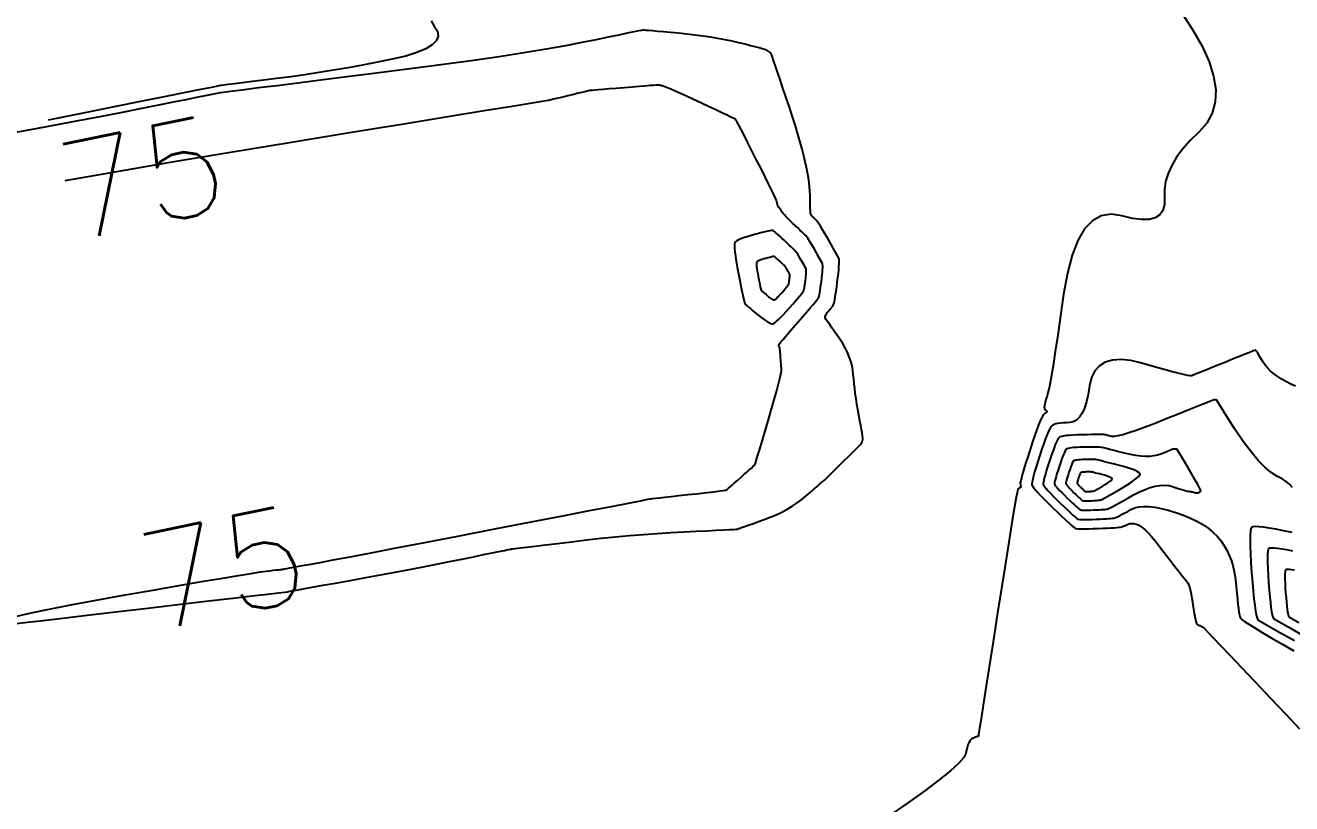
# Model space of a CAD drawing. Header units: metres. Extents: x 729358 to 732680, y 1423022 to 1426117.
# Drawn here: x 730826.2 to 730911.2, y 1425775.4 to 1425827.6 of the extents above; entities that cross this region are included whole.
import ezdxf

# ---------------------------------------------------------------- set-up
doc = ezdxf.new("R2010")
doc.units = ezdxf.units.M
doc.header["$MEASUREMENT"] = 0
for name, color, linetype in [('CONTOUR', 59, 'Continuous'), ('HR36 IE-Exi_Xref$0$CONTOURTEXT', 7, 'Continuous'), ('INDEX-CON', 252, 'Continuous')]:
    doc.layers.add(name, color=color, linetype=linetype)
doc.styles.add('HR36 IE-Exi_Xref$0$5mm', font='simplex', dxfattribs={"height": 5})

# ---------------------------------------------------------------- blocks, each defined once
blk = doc.blocks.new('ct 50 rai')
at = {"layer": 'CONTOUR'}
blk.add_lwpolyline([(-98.164, 49.346), (-97.483, 48.268), (-96.841, 47.155), (-96.367, 46.114), (-96.062, 45.145), (-95.925, 44.25), (-95.956, 43.427), (-96.156, 42.676), (-96.523, 41.998), (-97.06, 41.393), (-97.638, 40.827), (-98.134, 40.266), (-98.546, 39.71), (-98.876, 39.16), (-99.122, 38.615), (-99.285, 38.076), (-99.365, 37.542), (-99.363, 37.013), (-99.368, 36.533), (-99.475, 36.147), (-99.681, 35.853), (-99.989, 35.653), (-100.396, 35.546), (-100.904, 35.532), (-101.513, 35.611), (-102.222, 35.783), (-102.948, 35.892), (-103.605, 35.782), (-104.195, 35.453), (-104.717, 34.905), (-105.171, 34.137), (-105.557, 33.151), (-105.875, 31.945), (-106.125, 30.52), (-106.332, 29.07), (-106.52, 27.788), (-106.689, 26.674), (-106.839, 25.729), (-106.971, 24.952), (-107.083, 24.343), (-107.176, 23.903), (-107.251, 23.631), (-107.31, 23.454), (-107.356, 23.297), (-107.39, 23.161), (-107.412, 23.045), (-107.421, 22.95), (-107.417, 22.875), (-107.401, 22.821), (-107.373, 22.787), (-107.341, 22.765), (-107.313, 22.744), (-107.291, 22.725), (-107.273, 22.708), (-107.259, 22.693), (-107.251, 22.68), (-107.247, 22.668), (-107.248, 22.658), (-107.251, 22.65), (-107.254, 22.643), (-107.256, 22.636), (-107.258, 22.631), (-107.26, 22.626), (-107.261, 22.623), (-107.262, 22.62), (-107.263, 22.619), (-107.266, 22.615), (-107.276, 22.606), (-107.293, 22.591), (-107.316, 22.571), (-107.345, 22.545), (-107.381, 22.513), (-107.423, 22.476), (-107.471, 22.434), (-107.531, 22.358), (-107.605, 22.221), (-107.695, 22.023), (-107.801, 21.764), (-107.921, 21.444), (-108.057, 21.063), (-108.209, 20.62), (-108.375, 20.117), (-108.538, 19.613), (-108.678, 19.171), (-108.795, 18.79), (-108.888, 18.47), (-108.959, 18.211), (-109.007, 18.014), (-109.031, 17.877), (-109.033, 17.802), (-109.024, 17.76), (-109.017, 17.723), (-109.011, 17.69), (-109.006, 17.663), (-109.004, 17.64), (-109.003, 17.622), (-109.003, 17.608), (-109.006, 17.6), (-109.008, 17.594), (-109.011, 17.588), (-109.013, 17.583), (-109.016, 17.579), (-109.018, 17.575), (-109.019, 17.571), (-109.021, 17.568), (-109.022, 17.565), (-109.024, 17.563), (-109.026, 17.561), (-109.03, 17.559), (-109.034, 17.557), (-109.04, 17.555), (-109.046, 17.553), (-109.053, 17.551), (-109.061, 17.55), (-109.069, 17.548), (-109.077, 17.546), (-109.083, 17.543), (-109.089, 17.54), (-109.094, 17.536), (-109.097, 17.531), (-109.1, 17.526), (-109.102, 17.521), (-109.105, 17.514), (-109.111, 17.507), (-109.118, 17.5), (-109.128, 17.491), (-109.14, 17.482), (-109.155, 17.472), (-109.172, 17.462), (-109.191, 17.45), (-109.23, 17.31), (-109.307, 16.914), (-109.421, 16.261), (-109.573, 15.352), (-109.762, 14.187), (-109.989, 12.765), (-110.254, 11.086), (-110.556, 9.151), (-110.857, 7.217), (-111.118, 5.54), (-111.34, 4.121), (-111.521, 2.96), (-111.663, 2.055), (-111.764, 1.409), (-111.826, 1.02), (-111.848, 0.888), (-111.85, 0.885), (-111.852, 0.883), (-111.853, 0.881), (-111.854, 0.879), (-111.855, 0.878), (-111.856, 0.877), (-111.856, 0.876), (-111.857, 0.876), (-111.862, 0.874), (-111.878, 0.868), (-111.905, 0.859), (-111.942, 0.846), (-111.99, 0.828), (-112.049, 0.808), (-112.118, 0.783), (-112.197, 0.754), (-112.279, 0.712), (-112.355, 0.645), (-112.425, 0.553), (-112.489, 0.438), (-112.547, 0.297), (-112.598, 0.133), (-112.644, -0.056), (-112.684, -0.27), (-112.824, -0.551), (-113.169, -0.942), (-113.719, -1.443), (-114.475, -2.054), (-115.436, -2.776), (-116.603, -3.608), (-117.975, -4.55)], dxfattribs=at)
at = {"layer": 'CONTOUR', "flags": 128}
for points in [[(-121.202, 32.945), (-121.493, 33.459), (-121.75, 33.911), (-121.973, 34.3), (-122.161, 34.627), (-122.315, 34.89), (-122.435, 35.091), (-122.52, 35.23), (-122.571, 35.305), (-122.606, 35.349), (-122.641, 35.392), (-122.677, 35.435), (-122.713, 35.476), (-122.751, 35.516), (-122.789, 35.556), (-122.828, 35.595), (-122.868, 35.633), (-122.907, 35.669), (-122.942, 35.703), (-122.974, 35.735), (-123.002, 35.764), (-123.027, 35.791), (-123.048, 35.816), (-123.066, 35.838), (-123.081, 35.859), (-123.093, 35.892), (-123.103, 35.953), (-123.111, 36.042), (-123.118, 36.159), (-123.122, 36.305), (-123.125, 36.478), (-123.126, 36.68), (-123.126, 36.909), (-123.13, 37.161), (-123.144, 37.43), (-123.17, 37.717), (-123.206, 38.02), (-123.252, 38.34), (-123.31, 38.677), (-123.378, 39.031), (-123.457, 39.402), (-123.552, 39.802), (-123.665, 40.243), (-123.798, 40.725), (-123.951, 41.249), (-124.122, 41.813), (-124.314, 42.419), (-124.524, 43.065), (-124.754, 43.753), (-124.979, 44.418), (-125.174, 44.994), (-125.34, 45.483), (-125.475, 45.885), (-125.581, 46.198), (-125.657, 46.424), (-125.704, 46.561), (-125.721, 46.611), (-125.723, 46.618), (-125.726, 46.625), (-125.73, 46.633), (-125.735, 46.641), (-125.741, 46.65), (-125.747, 46.66), (-125.755, 46.671), (-125.763, 46.682), (-125.772, 46.693), (-125.782, 46.703), (-125.792, 46.713), (-125.803, 46.722), (-125.815, 46.731), (-125.827, 46.739), (-125.839, 46.746), (-125.852, 46.753), (-125.867, 46.761), (-125.883, 46.77), (-125.901, 46.782), (-125.921, 46.795), (-125.943, 46.811), (-125.967, 46.828), (-125.993, 46.847), (-126.02, 46.868), (-126.075, 46.896), (-126.181, 46.934), (-126.339, 46.983), (-126.55, 47.042), (-126.812, 47.112), (-127.126, 47.193), (-127.492, 47.284), (-127.91, 47.386), (-128.361, 47.489), (-128.829, 47.586), (-129.313, 47.676), (-129.812, 47.759), (-130.328, 47.835), (-130.859, 47.905), (-131.406, 47.967), (-131.969, 48.023), (-132.505, 48.072), (-132.971, 48.115), (-133.367, 48.151), (-133.692, 48.18), (-133.948, 48.204), (-134.133, 48.22), (-134.248, 48.231), (-134.293, 48.234), (-134.302, 48.235), (-134.311, 48.235), (-134.321, 48.235), (-134.329, 48.236), (-134.338, 48.236), (-134.347, 48.235), (-134.355, 48.235), (-134.363, 48.235), (-134.433, 48.221), (-134.63, 48.182), (-134.951, 48.116), (-135.399, 48.024), (-135.972, 47.907), (-136.67, 47.763), (-137.494, 47.593), (-138.443, 47.397), (-139.55, 47.181), (-140.845, 46.953), (-142.328, 46.71), (-144, 46.455), (-145.861, 46.186), (-147.91, 45.904), (-150.147, 45.609), (-152.573, 45.301), (-154.935, 45.005), (-156.983, 44.749), (-158.716, 44.533), (-160.134, 44.356), (-161.237, 44.218), (-162.025, 44.119), (-162.498, 44.06), (-162.657, 44.04), (-162.658, 44.04), (-162.659, 44.04), (-162.66, 44.039), (-162.662, 44.039), (-162.664, 44.039), (-162.666, 44.038), (-162.668, 44.038), (-162.67, 44.038), (-162.737, 44.024), (-162.934, 43.985), (-163.26, 43.919), (-163.716, 43.828), (-164.302, 43.71), (-165.017, 43.566), (-165.862, 43.396), (-166.836, 43.2), (-167.968, 42.975), (-169.286, 42.717), (-170.788, 42.427), (-172.475, 42.104), (-174.348, 41.748), (-176.406, 41.36)], [(-176.378, 8.431), (-175.624, 8.521), (-174.583, 8.644), (-173.255, 8.801), (-171.64, 8.991), (-169.739, 9.214), (-167.551, 9.471), (-165.365, 9.728), (-163.47, 9.95), (-161.867, 10.138), (-160.555, 10.292), (-159.534, 10.412), (-158.804, 10.497), (-158.366, 10.549), (-158.219, 10.566), (-158.218, 10.566), (-158.216, 10.567), (-158.213, 10.567), (-158.21, 10.568), (-158.207, 10.568), (-158.203, 10.569), (-158.198, 10.57), (-158.193, 10.57), (-158.123, 10.583), (-157.922, 10.619), (-157.591, 10.679), (-157.13, 10.763), (-156.538, 10.87), (-155.816, 11.001), (-154.964, 11.155), (-153.982, 11.333), (-152.948, 11.522), (-151.942, 11.708), (-150.963, 11.891), (-150.013, 12.071), (-149.089, 12.248), (-148.194, 12.423), (-147.326, 12.595), (-146.486, 12.764), (-145.711, 12.921), (-145.04, 13.057), (-144.472, 13.172), (-144.007, 13.266), (-143.645, 13.34), (-143.387, 13.392), (-143.232, 13.424), (-143.181, 13.434), (-143.18, 13.434), (-143.18, 13.434), (-143.178, 13.434), (-143.177, 13.435), (-143.175, 13.435), (-143.172, 13.435), (-143.169, 13.436), (-143.165, 13.436), (-143.099, 13.444), (-142.908, 13.467), (-142.591, 13.506), (-142.15, 13.56), (-141.583, 13.629), (-140.891, 13.713), (-140.074, 13.813), (-139.132, 13.927), (-138.136, 14.045), (-137.155, 14.152), (-136.189, 14.249), (-135.239, 14.337), (-134.305, 14.414), (-133.386, 14.481), (-132.482, 14.539), (-131.595, 14.586), (-130.769, 14.626), (-130.052, 14.66), (-129.445, 14.69), (-128.946, 14.714), (-128.556, 14.734), (-128.276, 14.748), (-128.104, 14.757), (-128.041, 14.761), (-128.033, 14.763), (-128.025, 14.764), (-128.018, 14.766), (-128.012, 14.767), (-128.006, 14.768), (-128.001, 14.769), (-127.997, 14.77), (-127.993, 14.77), (-127.989, 14.771), (-127.983, 14.773), (-127.977, 14.776), (-127.969, 14.779), (-127.96, 14.784), (-127.949, 14.789), (-127.937, 14.795), (-127.924, 14.801), (-127.886, 14.817), (-127.797, 14.85), (-127.658, 14.9), (-127.469, 14.967), (-127.23, 15.052), (-126.941, 15.153), (-126.602, 15.272), (-126.212, 15.408), (-125.806, 15.56), (-125.414, 15.725), (-125.038, 15.904), (-124.677, 16.098), (-124.332, 16.305), (-124.002, 16.526), (-123.688, 16.761), (-123.388, 17.009), (-123.114, 17.25), (-122.875, 17.459), (-122.67, 17.638), (-122.499, 17.785), (-122.364, 17.902), (-122.263, 17.988), (-122.196, 18.043), (-122.165, 18.068), (-122.151, 18.077), (-122.138, 18.085), (-122.126, 18.094), (-122.115, 18.103), (-122.105, 18.112), (-122.096, 18.12), (-122.087, 18.129), (-122.08, 18.138), (-122.055, 18.164), (-121.994, 18.226), (-121.896, 18.324), (-121.762, 18.457), (-121.591, 18.626), (-121.384, 18.83), (-121.14, 19.07), (-120.86, 19.345), (-120.58, 19.621), (-120.337, 19.862), (-120.131, 20.067), (-119.962, 20.238), (-119.83, 20.373), (-119.735, 20.474), (-119.677, 20.539), (-119.655, 20.569), (-119.652, 20.583), (-119.648, 20.599), (-119.643, 20.617), (-119.638, 20.638), (-119.631, 20.661), (-119.623, 20.686), (-119.614, 20.713), (-119.604, 20.743), (-119.599, 20.795), (-119.604, 20.893), (-119.62, 21.034), (-119.647, 21.219), (-119.684, 21.449), (-119.732, 21.723), (-119.79, 22.042), (-119.858, 22.404), (-119.929, 22.784), (-119.992, 23.152), (-120.05, 23.51), (-120.1, 23.857), (-120.143, 24.192), (-120.18, 24.517), (-120.21, 24.831), (-120.234, 25.135), (-120.266, 25.432), (-120.321, 25.73), (-120.399, 26.028), (-120.502, 26.325), (-120.627, 26.623), (-120.776, 26.92), (-120.948, 27.218), (-121.144, 27.515), (-121.341, 27.797), (-121.515, 28.046), (-121.667, 28.263), (-121.797, 28.449), (-121.905, 28.602), (-121.99, 28.723), (-122.054, 28.812), (-122.095, 28.869), (-122.118, 28.913), (-122.129, 28.962), (-122.126, 29.017), (-122.11, 29.077), (-122.081, 29.143), (-122.039, 29.214), (-121.984, 29.291), (-121.916, 29.373), (-121.845, 29.456), (-121.781, 29.532), (-121.724, 29.604), (-121.674, 29.67), (-121.632, 29.73), (-121.596, 29.784), (-121.568, 29.834), (-121.547, 29.877), (-121.528, 29.936), (-121.506, 30.03), (-121.481, 30.159), (-121.452, 30.323), (-121.421, 30.522), (-121.386, 30.757), (-121.349, 31.027), (-121.308, 31.332), (-121.269, 31.64), (-121.238, 31.917), (-121.214, 32.164), (-121.197, 32.381), (-121.187, 32.567), (-121.185, 32.723), (-121.19, 32.849), (-121.202, 32.945)], [(-123.399, 32.218), (-123.54, 32.467), (-123.664, 32.685), (-123.771, 32.873), (-123.862, 33.031), (-123.937, 33.158), (-123.994, 33.255), (-124.036, 33.322), (-124.06, 33.358), (-124.087, 33.389), (-124.134, 33.438), (-124.202, 33.505), (-124.29, 33.591), (-124.399, 33.695), (-124.529, 33.817), (-124.679, 33.957), (-124.849, 34.116), (-125.02, 34.274), (-125.169, 34.411), (-125.298, 34.529), (-125.406, 34.625), (-125.493, 34.702), (-125.559, 34.758), (-125.605, 34.793), (-125.629, 34.808), (-125.661, 34.808), (-125.728, 34.798), (-125.83, 34.778), (-125.966, 34.747), (-126.138, 34.706), (-126.345, 34.655), (-126.588, 34.594), (-126.865, 34.523), (-127.143, 34.448), (-127.389, 34.375), (-127.602, 34.305), (-127.782, 34.238), (-127.929, 34.173), (-128.044, 34.111), (-128.126, 34.052), (-128.176, 33.995), (-128.201, 33.914), (-128.211, 33.781), (-128.205, 33.596), (-128.184, 33.359), (-128.147, 33.071), (-128.095, 32.73), (-128.027, 32.338), (-127.944, 31.894), (-127.858, 31.452), (-127.781, 31.066), (-127.714, 30.734), (-127.656, 30.458), (-127.607, 30.238), (-127.567, 30.073), (-127.537, 29.963), (-127.516, 29.908), (-127.488, 29.873), (-127.436, 29.82), (-127.362, 29.751), (-127.264, 29.664), (-127.143, 29.56), (-126.998, 29.44), (-126.831, 29.302), (-126.64, 29.147), (-126.447, 28.994), (-126.273, 28.863), (-126.118, 28.754), (-125.982, 28.667), (-125.865, 28.602), (-125.767, 28.558), (-125.688, 28.536), (-125.628, 28.536), (-125.567, 28.563), (-125.483, 28.62), (-125.377, 28.709), (-125.248, 28.829), (-125.098, 28.979), (-124.925, 29.162), (-124.73, 29.375), (-124.513, 29.619), (-124.298, 29.864), (-124.111, 30.078), (-123.951, 30.263), (-123.819, 30.418), (-123.715, 30.543), (-123.638, 30.638), (-123.588, 30.702), (-123.566, 30.737), (-123.557, 30.765), (-123.546, 30.811), (-123.534, 30.873), (-123.52, 30.952), (-123.505, 31.048), (-123.488, 31.162), (-123.47, 31.292), (-123.45, 31.44), (-123.431, 31.588), (-123.416, 31.722), (-123.405, 31.841), (-123.396, 31.946), (-123.392, 32.036), (-123.391, 32.112), (-123.393, 32.172), (-123.399, 32.218)], [(-95.861, 23.443), (-95.899, 23.445), (-95.932, 23.446), (-95.96, 23.447), (-95.983, 23.448), (-96.002, 23.449), (-96.016, 23.449), (-96.025, 23.448), (-96.029, 23.448), (-96.081, 23.427), (-96.232, 23.366), (-96.484, 23.265), (-96.835, 23.124), (-97.286, 22.943), (-97.837, 22.722), (-98.488, 22.461), (-99.238, 22.16), (-99.995, 21.86), (-100.666, 21.604), (-101.251, 21.392), (-101.75, 21.224), (-102.163, 21.099), (-102.489, 21.018), (-102.73, 20.98), (-102.884, 20.986), (-102.99, 21.012), (-103.084, 21.035), (-103.168, 21.055), (-103.24, 21.072), (-103.301, 21.086), (-103.35, 21.097), (-103.389, 21.104), (-103.416, 21.109), (-103.457, 21.111), (-103.54, 21.112), (-103.662, 21.112), (-103.825, 21.111), (-104.028, 21.109), (-104.272, 21.106), (-104.556, 21.101), (-104.881, 21.095), (-105.206, 21.087), (-105.495, 21.075), (-105.746, 21.059), (-105.959, 21.038), (-106.134, 21.014), (-106.273, 20.985), (-106.373, 20.953), (-106.436, 20.916), (-106.485, 20.858), (-106.542, 20.76), (-106.609, 20.623), (-106.684, 20.447), (-106.768, 20.232), (-106.861, 19.977), (-106.963, 19.683), (-107.074, 19.35), (-107.181, 19.016), (-107.273, 18.721), (-107.349, 18.465), (-107.409, 18.247), (-107.454, 18.068), (-107.484, 17.927), (-107.497, 17.825), (-107.495, 17.762), (-107.469, 17.704), (-107.41, 17.619), (-107.319, 17.506), (-107.195, 17.367), (-107.038, 17.2), (-106.849, 17.006), (-106.627, 16.785), (-106.372, 16.536), (-106.117, 16.29), (-105.891, 16.074), (-105.695, 15.89), (-105.53, 15.738), (-105.395, 15.617), (-105.289, 15.527), (-105.214, 15.468), (-105.17, 15.441), (-105.125, 15.43), (-105.05, 15.423), (-104.944, 15.418), (-104.809, 15.416), (-104.643, 15.416), (-104.447, 15.419), (-104.221, 15.425), (-103.964, 15.434), (-103.707, 15.444), (-103.478, 15.454), (-103.277, 15.465), (-103.105, 15.476), (-102.96, 15.488), (-102.845, 15.5), (-102.757, 15.512), (-102.698, 15.524), (-102.641, 15.544), (-102.563, 15.578), (-102.461, 15.626), (-102.337, 15.689), (-102.191, 15.766), (-102.022, 15.857), (-101.83, 15.962), (-101.616, 16.081), (-101.372, 16.189), (-101.089, 16.259), (-100.769, 16.292), (-100.411, 16.286), (-100.015, 16.244), (-99.581, 16.163), (-99.108, 16.046), (-98.599, 15.89), (-98.089, 15.708), (-97.617, 15.511), (-97.182, 15.298), (-96.786, 15.07), (-96.428, 14.826), (-96.108, 14.567), (-95.826, 14.292), (-95.582, 14.002), (-95.369, 13.694), (-95.179, 13.363), (-95.013, 13.011), (-94.872, 12.636), (-94.754, 12.239), (-94.659, 11.821), (-94.589, 11.38), (-94.542, 10.917), (-94.508, 10.47), (-94.473, 10.074), (-94.438, 9.731), (-94.404, 9.441), (-94.37, 9.202), (-94.335, 9.016), (-94.301, 8.882), (-94.267, 8.8), (-94.181, 8.717), (-93.991, 8.58), (-93.698, 8.387), (-93.301, 8.139), (-92.8, 7.837), (-92.196, 7.479), (-91.488, 7.067), (-90.676, 6.6)], [(-90.783, 17.567), (-90.96, 17.767), (-91.191, 17.96), (-91.475, 18.146), (-91.814, 18.327), (-92.196, 18.561), (-92.615, 18.912), (-93.068, 19.378), (-93.556, 19.96), (-94.08, 20.657), (-94.638, 21.47), (-95.232, 22.399), (-95.861, 23.443)], [(-103.555, 16.746), (-102.959, 17.085), (-102.441, 17.387), (-102.003, 17.652), (-101.643, 17.881), (-101.363, 18.074), (-101.161, 18.23), (-101.038, 18.349), (-100.994, 18.432), (-101.013, 18.498), (-101.079, 18.568), (-101.192, 18.642), (-101.352, 18.719), (-101.559, 18.799), (-101.813, 18.883), (-102.114, 18.971), (-102.463, 19.062), (-102.812, 19.149), (-103.116, 19.225), (-103.375, 19.289), (-103.589, 19.342), (-103.757, 19.383), (-103.881, 19.413), (-103.959, 19.432), (-103.992, 19.439), (-104.012, 19.44), (-104.052, 19.441), (-104.112, 19.441), (-104.191, 19.44), (-104.29, 19.439), (-104.409, 19.437), (-104.547, 19.435), (-104.705, 19.433), (-104.863, 19.428), (-105.004, 19.423), (-105.126, 19.415), (-105.23, 19.405), (-105.315, 19.393), (-105.382, 19.379), (-105.431, 19.363), (-105.462, 19.345), (-105.486, 19.317), (-105.514, 19.269), (-105.546, 19.203), (-105.582, 19.117), (-105.623, 19.012), (-105.669, 18.888), (-105.718, 18.745), (-105.772, 18.583), (-105.824, 18.421), (-105.869, 18.277), (-105.906, 18.152), (-105.935, 18.046), (-105.957, 17.959), (-105.972, 17.891), (-105.978, 17.841), (-105.977, 17.81), (-105.965, 17.782), (-105.936, 17.741), (-105.891, 17.686), (-105.831, 17.618), (-105.755, 17.537), (-105.663, 17.442), (-105.555, 17.335), (-105.431, 17.214), (-105.306, 17.094), (-105.196, 16.989), (-105.101, 16.899), (-105.021, 16.825), (-104.955, 16.766), (-104.904, 16.722), (-104.867, 16.694), (-104.845, 16.681), (-104.824, 16.676), (-104.787, 16.672), (-104.736, 16.669), (-104.67, 16.668), (-104.589, 16.669), (-104.494, 16.67), (-104.384, 16.673), (-104.259, 16.677), (-104.132, 16.683), (-104.017, 16.689), (-103.912, 16.696), (-103.819, 16.704), (-103.736, 16.713), (-103.665, 16.723), (-103.604, 16.734), (-103.555, 16.746)], [(-92.055, 8.779), (-91.071, 8.218), (-90.211, 7.733)], [(-90.76, 13.293), (-91.153, 13.369), (-91.491, 13.428), (-91.776, 13.469), (-92.006, 13.493), (-92.182, 13.5), (-92.303, 13.489), (-92.371, 13.46), (-92.406, 13.392), (-92.432, 13.262), (-92.448, 13.07), (-92.453, 12.816), (-92.449, 12.5), (-92.435, 12.122), (-92.411, 11.682), (-92.377, 11.18), (-92.337, 10.676), (-92.298, 10.231), (-92.258, 9.843), (-92.218, 9.514), (-92.178, 9.243), (-92.137, 9.03), (-92.096, 8.876), (-92.055, 8.779)]]:
    blk.add_lwpolyline(points, dxfattribs=at)
at = {"layer": 'INDEX-CON'}
for points in [[(-148.565, 48.861), (-148.346, 48.505), (-148.139, 48.163), (-148.092, 47.84), (-148.205, 47.535), (-148.478, 47.248), (-148.912, 46.979), (-149.505, 46.728), (-150.259, 46.495), (-151.174, 46.281), (-152.165, 46.081), (-153.15, 45.892), (-154.128, 45.714), (-155.1, 45.547), (-156.065, 45.391), (-157.024, 45.246), (-157.976, 45.112), (-158.922, 44.988), (-159.806, 44.878), (-160.572, 44.782), (-161.221, 44.701), (-161.752, 44.635), (-162.165, 44.583), (-162.461, 44.546), (-162.64, 44.523), (-162.701, 44.515), (-162.703, 44.515), (-162.705, 44.515), (-162.706, 44.514), (-162.708, 44.514), (-162.709, 44.514), (-162.711, 44.514), (-162.712, 44.514), (-162.713, 44.513), (-162.859, 44.484), (-163.295, 44.396), (-164.021, 44.25), (-165.038, 44.046), (-166.345, 43.783), (-167.942, 43.462), (-169.829, 43.083), (-172.006, 42.645), (-174.249, 42.195)], [(-90.563, 24.348), (-90.888, 24.495), (-91.221, 24.666), (-91.526, 24.84), (-91.801, 25.018), (-92.048, 25.201), (-92.266, 25.387), (-92.455, 25.577), (-92.616, 25.77), (-92.747, 25.968), (-92.858, 26.155), (-92.954, 26.317), (-93.037, 26.455), (-93.106, 26.567), (-93.161, 26.655), (-93.203, 26.717), (-93.231, 26.755), (-93.245, 26.768), (-93.252, 26.768), (-93.258, 26.768), (-93.263, 26.768), (-93.267, 26.769), (-93.271, 26.769), (-93.273, 26.768), (-93.275, 26.768), (-93.277, 26.768), (-93.308, 26.755), (-93.401, 26.718), (-93.556, 26.656), (-93.773, 26.569), (-94.051, 26.457), (-94.391, 26.321), (-94.792, 26.16), (-95.255, 25.974), (-95.72, 25.787), (-96.125, 25.624), (-96.472, 25.485), (-96.76, 25.37), (-96.989, 25.278), (-97.159, 25.209), (-97.27, 25.165), (-97.322, 25.143), (-97.345, 25.134), (-97.37, 25.123), (-97.397, 25.112), (-97.426, 25.101), (-97.456, 25.088), (-97.488, 25.075), (-97.521, 25.061), (-97.557, 25.046), (-97.64, 25.046), (-97.818, 25.077), (-98.09, 25.138), (-98.457, 25.229), (-98.918, 25.351), (-99.474, 25.503), (-100.124, 25.685), (-100.869, 25.898), (-101.617, 26.074), (-102.277, 26.145), (-102.848, 26.111), (-103.331, 25.973), (-103.726, 25.729), (-104.033, 25.381), (-104.251, 24.929), (-104.381, 24.371), (-104.478, 23.799), (-104.594, 23.303), (-104.73, 22.882), (-104.886, 22.537), (-105.063, 22.267), (-105.26, 22.074), (-105.476, 21.956), (-105.713, 21.914), (-105.948, 21.906), (-106.159, 21.894), (-106.346, 21.875), (-106.51, 21.852), (-106.649, 21.822), (-106.764, 21.788), (-106.856, 21.747), (-106.923, 21.701), (-106.985, 21.628), (-107.057, 21.506), (-107.14, 21.334), (-107.235, 21.112), (-107.341, 20.842), (-107.457, 20.522), (-107.585, 20.152), (-107.725, 19.733), (-107.859, 19.314), (-107.975, 18.943), (-108.07, 18.621), (-108.146, 18.347), (-108.203, 18.122), (-108.24, 17.945), (-108.257, 17.817), (-108.254, 17.737), (-108.221, 17.665), (-108.148, 17.558), (-108.033, 17.417), (-107.877, 17.241), (-107.68, 17.032), (-107.442, 16.788), (-107.163, 16.51), (-106.843, 16.197), (-106.522, 15.887), (-106.238, 15.617), (-105.992, 15.386), (-105.784, 15.194), (-105.614, 15.042), (-105.482, 14.929), (-105.388, 14.855), (-105.332, 14.821), (-105.275, 14.808), (-105.181, 14.798), (-105.048, 14.792), (-104.878, 14.789), (-104.67, 14.79), (-104.423, 14.794), (-104.139, 14.801), (-103.817, 14.812), (-103.493, 14.825), (-103.206, 14.838), (-102.953, 14.852), (-102.737, 14.866), (-102.555, 14.88), (-102.41, 14.895), (-102.3, 14.91), (-102.225, 14.926), (-102.169, 14.943), (-102.114, 14.961), (-102.059, 14.981), (-102.006, 15.002), (-101.953, 15.024), (-101.901, 15.049), (-101.85, 15.074), (-101.8, 15.102), (-101.746, 15.125), (-101.683, 15.141), (-101.612, 15.148), (-101.533, 15.147), (-101.446, 15.138), (-101.35, 15.12), (-101.245, 15.094), (-101.132, 15.059), (-101.003, 14.997), (-100.848, 14.886), (-100.667, 14.727), (-100.461, 14.52), (-100.229, 14.265), (-99.972, 13.961), (-99.69, 13.61), (-99.382, 13.21), (-99.078, 12.809), (-98.806, 12.452), (-98.567, 12.14), (-98.361, 11.873), (-98.187, 11.65), (-98.046, 11.472), (-97.937, 11.338), (-97.861, 11.25), (-97.803, 11.167), (-97.746, 11.053), (-97.692, 10.907), (-97.641, 10.728), (-97.591, 10.518), (-97.544, 10.276), (-97.499, 10.003), (-97.456, 9.697), (-97.415, 9.394), (-97.373, 9.13), (-97.332, 8.905), (-97.29, 8.718), (-97.249, 8.57), (-97.208, 8.46), (-97.166, 8.389), (-97.125, 8.357), (-97.085, 8.343), (-97.046, 8.329), (-97.009, 8.315), (-96.973, 8.3), (-96.939, 8.285), (-96.906, 8.269), (-96.875, 8.252), (-96.846, 8.236), (-96.818, 8.219), (-96.794, 8.204), (-96.772, 8.19), (-96.754, 8.177), (-96.738, 8.165), (-96.725, 8.154), (-96.714, 8.145), (-96.707, 8.136), (-96.632, 8.056), (-96.42, 7.832), (-96.07, 7.463), (-95.583, 6.949), (-94.958, 6.291), (-94.196, 5.489), (-93.297, 4.542), (-92.26, 3.451), (-91.216, 2.352), (-90.297, 1.383)], [(-122.301, 32.582), (-122.516, 32.963), (-122.707, 33.298), (-122.872, 33.587), (-123.012, 33.829), (-123.126, 34.024), (-123.215, 34.173), (-123.278, 34.276), (-123.316, 34.332), (-123.351, 34.373), (-123.405, 34.431), (-123.478, 34.506), (-123.571, 34.598), (-123.683, 34.706), (-123.815, 34.831), (-123.966, 34.973), (-124.136, 35.132), (-124.308, 35.294), (-124.465, 35.445), (-124.606, 35.587), (-124.732, 35.718), (-124.843, 35.838), (-124.939, 35.949), (-125.019, 36.049), (-125.083, 36.139), (-125.137, 36.218), (-125.183, 36.288), (-125.222, 36.348), (-125.254, 36.397), (-125.279, 36.437), (-125.297, 36.467), (-125.308, 36.487), (-125.311, 36.496), (-125.312, 36.504), (-125.314, 36.517), (-125.318, 36.537), (-125.323, 36.562), (-125.329, 36.593), (-125.337, 36.629), (-125.346, 36.672), (-125.357, 36.72), (-125.388, 36.809), (-125.46, 36.975), (-125.573, 37.217), (-125.726, 37.535), (-125.919, 37.929), (-126.153, 38.4), (-126.427, 38.946), (-126.742, 39.569), (-127.056, 40.19), (-127.331, 40.729), (-127.566, 41.187), (-127.761, 41.563), (-127.915, 41.858), (-128.03, 42.072), (-128.105, 42.204), (-128.14, 42.255), (-128.188, 42.281), (-128.305, 42.339), (-128.489, 42.428), (-128.742, 42.548), (-129.062, 42.7), (-129.45, 42.883), (-129.906, 43.098), (-130.429, 43.344), (-130.957, 43.591), (-131.425, 43.807), (-131.834, 43.994), (-132.183, 44.15), (-132.472, 44.276), (-132.702, 44.372), (-132.871, 44.438), (-132.982, 44.474), (-133.057, 44.494), (-133.122, 44.511), (-133.178, 44.525), (-133.223, 44.537), (-133.258, 44.546), (-133.284, 44.553), (-133.299, 44.557), (-133.304, 44.558), (-133.304, 44.558), (-133.305, 44.558), (-133.305, 44.558), (-133.306, 44.558), (-133.307, 44.559), (-133.309, 44.559), (-133.311, 44.559), (-133.313, 44.559), (-133.35, 44.556), (-133.459, 44.548), (-133.639, 44.533), (-133.891, 44.513), (-134.214, 44.487), (-134.608, 44.455), (-135.073, 44.417), (-135.609, 44.373), (-136.146, 44.329), (-136.611, 44.291), (-137.005, 44.259), (-137.327, 44.233), (-137.578, 44.212), (-137.757, 44.198), (-137.865, 44.189), (-137.901, 44.186), (-137.924, 44.181), (-137.99, 44.165), (-138.1, 44.139), (-138.253, 44.102), (-138.45, 44.055), (-138.691, 43.998), (-138.975, 43.93), (-139.303, 43.851), (-139.631, 43.773), (-139.915, 43.705), (-140.156, 43.648), (-140.352, 43.601), (-140.505, 43.564), (-140.614, 43.538), (-140.68, 43.523), (-140.701, 43.518), (-140.97, 43.474), (-141.778, 43.341), (-143.124, 43.121), (-145.009, 42.813), (-147.432, 42.417), (-150.393, 41.933), (-153.893, 41.361), (-157.932, 40.7), (-162.15, 40.006), (-166.19, 39.329), (-170.05, 38.672), (-173.129, 38.137)], [(-176.342, 8.922), (-175.393, 9.148), (-174.191, 9.405), (-172.736, 9.693), (-171.03, 10.011), (-169.071, 10.361), (-167.098, 10.705), (-165.352, 11.007), (-163.833, 11.268), (-162.539, 11.488), (-161.472, 11.666), (-160.631, 11.802), (-160.016, 11.897), (-159.628, 11.95), (-159.369, 11.98), (-159.145, 12.007), (-158.955, 12.029), (-158.799, 12.047), (-158.676, 12.062), (-158.588, 12.072), (-158.534, 12.079), (-158.515, 12.081), (-158.512, 12.082), (-158.509, 12.082), (-158.507, 12.082), (-158.505, 12.083), (-158.504, 12.083), (-158.502, 12.083), (-158.501, 12.083), (-158.501, 12.083), (-158.471, 12.089), (-158.382, 12.105), (-158.233, 12.132), (-158.027, 12.169), (-157.761, 12.218), (-157.436, 12.277), (-157.052, 12.346), (-156.609, 12.426), (-156.003, 12.538), (-155.13, 12.702), (-153.991, 12.919), (-152.584, 13.187), (-150.91, 13.508), (-148.97, 13.882), (-146.762, 14.307), (-144.287, 14.785), (-141.842, 15.258), (-139.723, 15.667), (-137.93, 16.014), (-136.463, 16.297), (-135.322, 16.518), (-134.507, 16.675), (-134.018, 16.77), (-133.855, 16.801), (-133.815, 16.806), (-133.698, 16.819), (-133.502, 16.841), (-133.227, 16.871), (-132.874, 16.911), (-132.443, 16.959), (-131.933, 17.015), (-131.345, 17.081), (-130.756, 17.147), (-130.243, 17.205), (-129.808, 17.255), (-129.449, 17.296), (-129.168, 17.33), (-128.963, 17.356), (-128.835, 17.374), (-128.783, 17.383), (-128.771, 17.389), (-128.761, 17.393), (-128.752, 17.397), (-128.745, 17.4), (-128.739, 17.403), (-128.735, 17.405), (-128.732, 17.406), (-128.732, 17.406), (-128.717, 17.419), (-128.673, 17.458), (-128.599, 17.522), (-128.496, 17.612), (-128.364, 17.728), (-128.202, 17.87), (-128.011, 18.037), (-127.79, 18.23), (-127.569, 18.424), (-127.376, 18.595), (-127.212, 18.743), (-127.076, 18.867), (-126.969, 18.968), (-126.89, 19.046), (-126.839, 19.1), (-126.817, 19.131), (-126.795, 19.196), (-126.748, 19.351), (-126.674, 19.598), (-126.573, 19.935), (-126.446, 20.364), (-126.293, 20.883), (-126.113, 21.493), (-125.907, 22.194), (-125.701, 22.899), (-125.524, 23.52), (-125.375, 24.057), (-125.255, 24.51), (-125.162, 24.879), (-125.098, 25.164), (-125.062, 25.366), (-125.054, 25.484), (-125.061, 25.564), (-125.068, 25.652), (-125.075, 25.75), (-125.083, 25.856), (-125.091, 25.97), (-125.1, 26.093), (-125.11, 26.225), (-125.119, 26.365), (-125.129, 26.501), (-125.139, 26.621), (-125.147, 26.723), (-125.156, 26.808), (-125.164, 26.877), (-125.171, 26.928), (-125.178, 26.963), (-125.185, 26.98), (-125.192, 26.99), (-125.199, 27), (-125.207, 27.011), (-125.215, 27.022), (-125.223, 27.034), (-125.233, 27.047), (-125.242, 27.06), (-125.252, 27.074), (-125.241, 27.111), (-125.187, 27.194), (-125.089, 27.323), (-124.948, 27.498), (-124.764, 27.719), (-124.536, 27.986), (-124.265, 28.299), (-123.951, 28.658), (-123.635, 29.018), (-123.36, 29.334), (-123.125, 29.606), (-122.931, 29.834), (-122.777, 30.018), (-122.663, 30.159), (-122.589, 30.255), (-122.556, 30.307), (-122.542, 30.351), (-122.526, 30.42), (-122.507, 30.516), (-122.486, 30.637), (-122.463, 30.785), (-122.437, 30.959), (-122.409, 31.16), (-122.379, 31.386), (-122.35, 31.614), (-122.327, 31.82), (-122.309, 32.003), (-122.297, 32.163), (-122.289, 32.302), (-122.288, 32.417), (-122.291, 32.511), (-122.301, 32.582)]]:
    blk.add_lwpolyline(points, dxfattribs=at)
at = {"layer": 'INDEX-CON', "flags": 128}
for points in [[(-124.498, 31.855), (-124.563, 31.971), (-124.621, 32.072), (-124.671, 32.159), (-124.713, 32.233), (-124.747, 32.292), (-124.774, 32.337), (-124.793, 32.368), (-124.805, 32.385), (-124.817, 32.399), (-124.839, 32.422), (-124.871, 32.453), (-124.912, 32.493), (-124.962, 32.541), (-125.023, 32.598), (-125.092, 32.663), (-125.172, 32.737), (-125.251, 32.81), (-125.32, 32.874), (-125.38, 32.929), (-125.43, 32.974), (-125.471, 33.009), (-125.501, 33.035), (-125.523, 33.052), (-125.534, 33.059), (-125.549, 33.059), (-125.58, 33.054), (-125.627, 33.044), (-125.691, 33.03), (-125.771, 33.011), (-125.867, 32.988), (-125.979, 32.959), (-126.108, 32.926), (-126.237, 32.891), (-126.352, 32.857), (-126.45, 32.825), (-126.534, 32.794), (-126.603, 32.764), (-126.656, 32.735), (-126.694, 32.707), (-126.717, 32.681), (-126.729, 32.643), (-126.733, 32.581), (-126.731, 32.495), (-126.721, 32.385), (-126.704, 32.251), (-126.68, 32.093), (-126.648, 31.911), (-126.61, 31.705), (-126.57, 31.499), (-126.534, 31.32), (-126.503, 31.166), (-126.475, 31.037), (-126.453, 30.935), (-126.434, 30.858), (-126.42, 30.807), (-126.41, 30.782), (-126.397, 30.765), (-126.374, 30.741), (-126.339, 30.709), (-126.293, 30.668), (-126.237, 30.62), (-126.17, 30.564), (-126.092, 30.5), (-126.004, 30.428), (-125.914, 30.357), (-125.833, 30.296), (-125.761, 30.246), (-125.698, 30.205), (-125.643, 30.175), (-125.598, 30.154), (-125.561, 30.144), (-125.533, 30.144), (-125.505, 30.156), (-125.466, 30.183), (-125.417, 30.224), (-125.357, 30.28), (-125.287, 30.35), (-125.207, 30.435), (-125.116, 30.534), (-125.015, 30.647), (-124.915, 30.761), (-124.828, 30.861), (-124.754, 30.947), (-124.693, 31.019), (-124.644, 31.077), (-124.608, 31.121), (-124.585, 31.151), (-124.575, 31.167), (-124.571, 31.18), (-124.566, 31.201), (-124.56, 31.23), (-124.554, 31.267), (-124.547, 31.312), (-124.539, 31.364), (-124.531, 31.425), (-124.521, 31.493), (-124.513, 31.562), (-124.506, 31.625), (-124.5, 31.68), (-124.496, 31.729), (-124.494, 31.771), (-124.494, 31.806), (-124.495, 31.834), (-124.498, 31.855)], [(-98.507, 20.12), (-98.568, 20.123), (-98.622, 20.125), (-98.668, 20.127), (-98.706, 20.128), (-98.737, 20.129), (-98.759, 20.129), (-98.774, 20.128), (-98.781, 20.127), (-98.797, 20.121), (-98.838, 20.105), (-98.904, 20.078), (-98.996, 20.041), (-99.113, 19.995), (-99.254, 19.938), (-99.422, 19.871), (-99.614, 19.793), (-99.831, 19.723), (-100.072, 19.675), (-100.339, 19.649), (-100.629, 19.647), (-100.944, 19.667), (-101.284, 19.71), (-101.648, 19.776), (-102.037, 19.865), (-102.413, 19.959), (-102.742, 20.041), (-103.023, 20.11), (-103.255, 20.167), (-103.439, 20.212), (-103.576, 20.245), (-103.664, 20.266), (-103.704, 20.274), (-103.735, 20.276), (-103.796, 20.276), (-103.887, 20.277), (-104.008, 20.276), (-104.159, 20.274), (-104.34, 20.272), (-104.551, 20.268), (-104.793, 20.264), (-105.035, 20.258), (-105.249, 20.249), (-105.436, 20.237), (-105.594, 20.221), (-105.725, 20.203), (-105.827, 20.182), (-105.902, 20.158), (-105.949, 20.131), (-105.985, 20.087), (-106.028, 20.015), (-106.077, 19.913), (-106.133, 19.782), (-106.196, 19.622), (-106.265, 19.433), (-106.341, 19.214), (-106.423, 18.966), (-106.503, 18.718), (-106.571, 18.499), (-106.627, 18.309), (-106.672, 18.147), (-106.706, 18.013), (-106.728, 17.909), (-106.738, 17.833), (-106.736, 17.786), (-106.717, 17.743), (-106.673, 17.68), (-106.605, 17.596), (-106.513, 17.492), (-106.397, 17.368), (-106.256, 17.224), (-106.091, 17.06), (-105.902, 16.875), (-105.711, 16.692), (-105.544, 16.532), (-105.398, 16.395), (-105.275, 16.281), (-105.175, 16.191), (-105.097, 16.124), (-105.041, 16.081), (-105.007, 16.061), (-104.974, 16.053), (-104.918, 16.047), (-104.84, 16.044), (-104.739, 16.042), (-104.616, 16.042), (-104.47, 16.045), (-104.302, 16.049), (-104.112, 16.056), (-103.92, 16.063), (-103.75, 16.071), (-103.601, 16.079), (-103.472, 16.087), (-103.365, 16.096), (-103.279, 16.105), (-103.214, 16.114), (-103.17, 16.123), (-103.114, 16.146), (-103.011, 16.196), (-102.863, 16.272), (-102.669, 16.376), (-102.429, 16.507), (-102.142, 16.665), (-101.81, 16.849), (-101.432, 17.061), (-101.041, 17.267), (-100.667, 17.434), (-100.312, 17.563), (-99.976, 17.653), (-99.658, 17.704), (-99.359, 17.717), (-99.077, 17.691), (-98.815, 17.627), (-98.576, 17.549), (-98.368, 17.482), (-98.189, 17.425), (-98.041, 17.379), (-97.923, 17.344), (-97.834, 17.32), (-97.776, 17.307), (-97.747, 17.304), (-97.73, 17.305), (-97.706, 17.305), (-97.675, 17.301), (-97.637, 17.295), (-97.592, 17.287), (-97.54, 17.276), (-97.481, 17.263), (-97.414, 17.247), (-97.348, 17.232), (-97.29, 17.22), (-97.238, 17.211), (-97.193, 17.205), (-97.155, 17.202), (-97.125, 17.203), (-97.101, 17.206), (-97.085, 17.213), (-97.072, 17.221), (-97.059, 17.229), (-97.046, 17.237), (-97.033, 17.245), (-97.019, 17.252), (-97.006, 17.26), (-96.992, 17.267), (-96.978, 17.275), (-96.965, 17.282), (-96.953, 17.29), (-96.943, 17.298), (-96.934, 17.306), (-96.926, 17.315), (-96.92, 17.324), (-96.915, 17.333), (-96.911, 17.343), (-96.934, 17.395), (-97.007, 17.531), (-97.131, 17.752), (-97.305, 18.057), (-97.529, 18.446), (-97.805, 18.92), (-98.13, 19.478), (-98.507, 20.12)], [(-104.073, 17.331), (-103.792, 17.491), (-103.547, 17.634), (-103.34, 17.76), (-103.17, 17.868), (-103.037, 17.959), (-102.942, 18.033), (-102.884, 18.089), (-102.863, 18.128), (-102.872, 18.16), (-102.903, 18.193), (-102.957, 18.227), (-103.032, 18.264), (-103.13, 18.302), (-103.25, 18.341), (-103.393, 18.383), (-103.557, 18.426), (-103.722, 18.467), (-103.866, 18.503), (-103.988, 18.533), (-104.089, 18.558), (-104.169, 18.578), (-104.227, 18.592), (-104.264, 18.601), (-104.28, 18.604), (-104.29, 18.605), (-104.308, 18.605), (-104.337, 18.605), (-104.374, 18.605), (-104.421, 18.604), (-104.477, 18.603), (-104.542, 18.602), (-104.617, 18.601), (-104.692, 18.599), (-104.758, 18.596), (-104.816, 18.593), (-104.865, 18.588), (-104.905, 18.582), (-104.937, 18.576), (-104.96, 18.568), (-104.975, 18.56), (-104.986, 18.546), (-104.999, 18.524), (-105.014, 18.492), (-105.032, 18.452), (-105.051, 18.402), (-105.072, 18.344), (-105.096, 18.276), (-105.121, 18.2), (-105.146, 18.123), (-105.167, 18.055), (-105.185, 17.996), (-105.198, 17.946), (-105.209, 17.905), (-105.216, 17.872), (-105.219, 17.849), (-105.218, 17.834), (-105.212, 17.821), (-105.199, 17.801), (-105.178, 17.776), (-105.149, 17.744), (-105.113, 17.705), (-105.07, 17.661), (-105.019, 17.61), (-104.96, 17.552), (-104.901, 17.496), (-104.849, 17.446), (-104.804, 17.404), (-104.766, 17.369), (-104.735, 17.341), (-104.711, 17.32), (-104.694, 17.307), (-104.683, 17.301), (-104.673, 17.298), (-104.656, 17.296), (-104.632, 17.295), (-104.6, 17.295), (-104.562, 17.295), (-104.517, 17.296), (-104.465, 17.297), (-104.406, 17.299), (-104.346, 17.301), (-104.292, 17.304), (-104.242, 17.308), (-104.198, 17.312), (-104.159, 17.316), (-104.125, 17.321), (-104.097, 17.326), (-104.073, 17.331)], [(-93.093, 8.679), (-91.789, 7.935), (-90.649, 7.292)], [(-90.784, 14.538), (-91.377, 14.662), (-91.897, 14.763), (-92.346, 14.841), (-92.723, 14.895), (-93.028, 14.927), (-93.261, 14.936), (-93.422, 14.921), (-93.512, 14.884), (-93.559, 14.794), (-93.593, 14.621), (-93.613, 14.367), (-93.621, 14.03), (-93.615, 13.611), (-93.596, 13.11), (-93.564, 12.527), (-93.519, 11.861), (-93.467, 11.194), (-93.415, 10.603), (-93.362, 10.089), (-93.309, 9.653), (-93.255, 9.294), (-93.202, 9.011), (-93.147, 8.807), (-93.093, 8.679)], [(-91.017, 8.88), (-90.354, 8.501)], [(-90.637, 12.015), (-90.829, 12.043), (-90.984, 12.059), (-91.103, 12.064), (-91.185, 12.056), (-91.23, 12.037), (-91.254, 11.991), (-91.272, 11.904), (-91.282, 11.774), (-91.286, 11.603), (-91.283, 11.39), (-91.273, 11.135), (-91.257, 10.838), (-91.234, 10.499), (-91.208, 10.159), (-91.181, 9.859), (-91.154, 9.597), (-91.127, 9.375), (-91.1, 9.193), (-91.073, 9.049), (-91.045, 8.945), (-91.017, 8.88)]]:
    blk.add_lwpolyline(points, dxfattribs=at)

msp = doc.modelspace()

# ---------------------------------------------------------------- block references
msp.add_blockref('ct 50 rai', (731002.018, 1425779.034, 78))

# ---------------------------------------------------------------- texts
at = {"layer": 'HR36 IE-Exi_Xref$0$CONTOURTEXT', "char_height": 6.5, "attachment_point": 5, "rotation": 11.66487, "style": 'HR36 IE-Exi_Xref$0$5mm'}
for insert in [(730834.075, 1425817.394, 75), (730839.484, 1425791.225, 150)]:
    msp.add_mtext('{75}', dxfattribs=dict(at, insert=insert))

doc.saveas('drawing.dxf')
